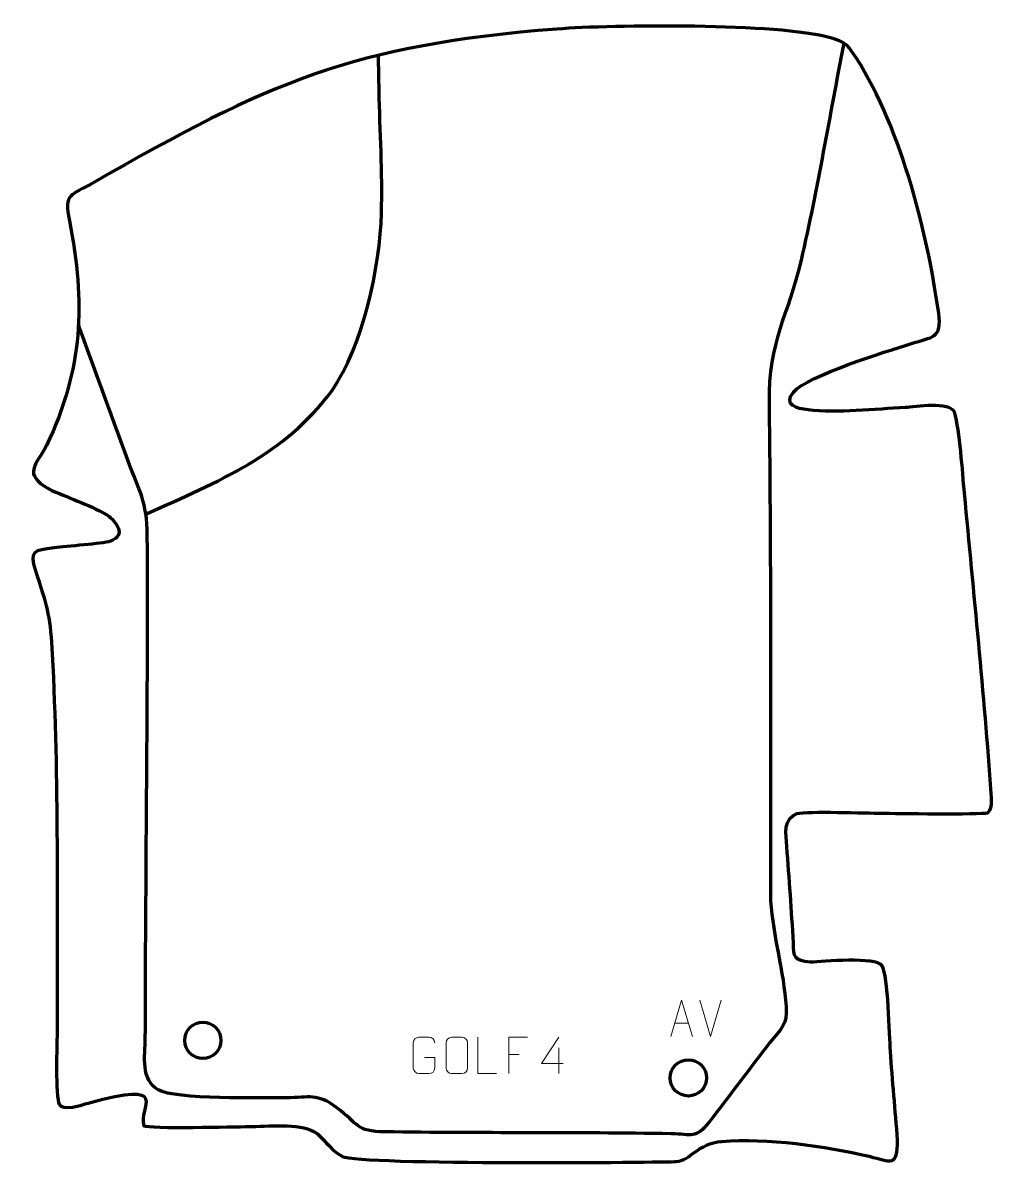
# Model space of a CAD drawing. Header units: millimetres. Extents: x -600 to 67, y 204 to 991.
import ezdxf

# ---------------------------------------------------------------- set-up
doc = ezdxf.new("R2010")
doc.units = ezdxf.units.MM
doc.header["$MEASUREMENT"] = 0
doc.layers.add('layer 1', color=7, linetype='Continuous')
doc.layers.add('layer 2', color=7, linetype='Continuous')

msp = doc.modelspace()

# ---------------------------------------------------------------- linework, layer by layer
at = {"layer": 'layer 1', "color": 142, "lineweight": 200}
for centre in [(-475.859, 291.0825), (-141.6902, 265.2857)]:
    msp.add_ellipse(centre, major_axis=(0, 12.5), ratio=1, dxfattribs=at)
at = {"layer": 'layer 1', "color": 142, "lineweight": 158}
for points, knots in [([(-34.7298, 977.1223), (-44.4373, 927.4533), (-52.7933, 877.0964), (-64.0729, 827.7955), (-64.0729, 827.7955), (-73.1557, 788.9222), (-86.7372, 772.6717), (-86.1741, 729.2981), (-86.1741, 729.2981), (-84.7371, 615.258), (-85.2239, 501.217), (-85.0754, 387.1718), (-85.0754, 387.1718), (-83.3115, 362.3278), (-76.1442, 338.4412), (-74.3785, 314.3824), (-74.3785, 314.3824), (-73.4394, 301.586), (-78.2806, 298.984), (-85.5942, 289.5355), (-85.5942, 289.5355), (-99.6724, 271.3321), (-113.4316, 252.822), (-127.524, 234.669), (-127.524, 234.669), (-136.9582, 222.9518), (-139.2256, 226.5753), (-153.4528, 226.8301), (-153.4528, 226.8301), (-219.1261, 227.8929), (-284.8043, 227.177), (-350.4784, 228.1302), (-350.4784, 228.1302), (-370.8304, 228.4304), (-368.4254, 233.3725), (-383.7708, 244.8446), (-383.7708, 244.8446), (-397.2504, 254.922), (-402.4799, 251.6278), (-418.6053, 251.5967), (-418.6053, 251.5967), (-435.56, 251.564), (-494.6257, 250.2349), (-506.6563, 257.0487), (-506.6563, 257.0487), (-518.6272, 263.8288), (-515.6705, 280.3385), (-515.4861, 292.3579), (-515.4861, 292.3579), (-515.4861, 292.3579), (-515.4766, 292.9765), (-515.4766, 292.9765), (-515.4766, 292.9765), (-515.4432, 295.4615), (-515.3966, 297.9463), (-515.3812, 300.4315), (-515.3812, 300.4315), (-515.2324, 413.0981), (-513.5151, 525.9324), (-514.0701, 638.563), (-514.0701, 638.563), (-514.1832, 661.5334), (-519.8362, 669.405), (-527.4126, 690.1733), (-527.4126, 690.1733), (-538.4168, 720.3375), (-549.4231, 750.5009), (-560.4087, 780.6719), (-560.4087, 780.6719), (-560.4087, 780.6719), (-560.9232, 782.0855), (-560.9232, 782.0855), (-560.9232, 782.0855), (-560.9232, 782.0855), (-561.4404, 783.5066), (-561.4404, 783.5066)], [0, 0, 0, 0, 0.05, 0.05, 0.05, 0.05, 0.1, 0.1, 0.1, 0.1, 0.15, 0.15, 0.15, 0.15, 0.2, 0.2, 0.2, 0.2, 0.25, 0.25, 0.25, 0.25, 0.3, 0.3, 0.3, 0.3, 0.35, 0.35, 0.35, 0.35, 0.4, 0.4, 0.4, 0.4, 0.45, 0.45, 0.45, 0.45, 0.5, 0.5, 0.5, 0.5, 0.55, 0.55, 0.55, 0.55, 0.6, 0.6, 0.6, 0.6, 0.65, 0.65, 0.65, 0.65, 0.7, 0.7, 0.7, 0.7, 0.75, 0.75, 0.75, 0.75, 0.8, 0.8, 0.8, 0.8, 0.85, 0.85, 0.85, 0.85, 0.9, 0.9, 0.9, 0.9, 1, 1, 1, 1]), ([(-514.0958, 653.43), (-465.2925, 675.771), (-420.0323, 693.1045), (-386.9441, 738.2357), (-386.9441, 738.2357), (-365.6728, 767.8625), (-353.8389, 823.7883), (-352.8982, 860.0863), (-352.8982, 860.0863), (-352.1815, 887.7388), (-353.9735, 916.7934), (-354.5013, 944.6413), (-354.5013, 944.6413), (-354.6536, 952.6784), (-354.8086, 960.7155), (-354.9688, 968.7525)], [0, 0, 0, 0, 0.2, 0.2, 0.2, 0.2, 0.4, 0.4, 0.4, 0.4, 0.6, 0.6, 0.6, 0.6, 1, 1, 1, 1])]:
    msp.add_open_spline(points, degree=3, knots=knots, dxfattribs=at)
at = {"layer": 'layer 1', "color": 250, "lineweight": 9}
for points, knots in [([(-153.7734, 293.7066), (-153.7734, 293.7066), (-146.4024, 318.6601), (-146.4024, 318.6601), (-146.4024, 318.6601), (-146.4024, 318.6601), (-138.8325, 293.7066), (-138.8325, 293.7066)], [0, 0, 0, 0, 0.33333333, 0.33333333, 0.33333333, 0.33333333, 1, 1, 1, 1]), ([(-323.3405, 279.2404), (-323.3405, 279.2404), (-316.1724, 279.2404), (-316.1724, 279.2404), (-316.1724, 279.2404), (-316.1724, 279.2404), (-316.1724, 272.0723), (-316.1724, 272.0723), (-316.1724, 272.0723), (-316.3121, 269.7489), (-317.9893, 268.2693), (-320.1371, 268.2585), (-320.1371, 268.2585), (-322.4689, 268.2589), (-324.8009, 268.2589), (-327.1324, 268.2585), (-327.1324, 268.2585), (-329.0573, 268.1531), (-331.0295, 270.0376), (-331.0183, 272.0549), (-331.0183, 272.0549), (-331.0179, 277.825), (-331.0179, 283.5947), (-331.0183, 289.364), (-331.0183, 289.364), (-331.0141, 291.5021), (-329.2673, 293.2213), (-327.115, 293.2079), (-327.115, 293.2079), (-324.7893, 293.2079), (-322.4632, 293.2079), (-320.1371, 293.2079), (-320.1371, 293.2079), (-318.1904, 293.2433), (-316.199, 291.7518), (-316.1724, 289.3141)], [0, 0, 0, 0, 0.1, 0.1, 0.1, 0.1, 0.2, 0.2, 0.2, 0.2, 0.3, 0.3, 0.3, 0.3, 0.4, 0.4, 0.4, 0.4, 0.5, 0.5, 0.5, 0.5, 0.6, 0.6, 0.6, 0.6, 0.7, 0.7, 0.7, 0.7, 0.8, 0.8, 0.8, 0.8, 1, 1, 1, 1]), ([(-304.5705, 293.2073), (-302.2448, 293.2073), (-299.9187, 293.2073), (-297.5926, 293.2073), (-297.5926, 293.2073), (-295.646, 293.2429), (-293.6546, 291.7513), (-293.6279, 289.3137), (-293.6279, 289.3137), (-293.6283, 283.5668), (-293.6283, 277.8195), (-293.6279, 272.0718), (-293.6279, 272.0718), (-293.7677, 269.7484), (-295.4449, 268.2688), (-297.5926, 268.258), (-297.5926, 268.258), (-299.9245, 268.2584), (-302.2564, 268.2584), (-304.5879, 268.258), (-304.5879, 268.258), (-306.5129, 268.1526), (-308.485, 270.0371), (-308.4738, 272.0544), (-308.4738, 272.0544), (-308.4735, 277.8245), (-308.4735, 283.5942), (-308.4738, 289.3635), (-308.4738, 289.3635), (-308.4696, 291.5016), (-306.7229, 293.2208), (-304.5705, 293.2073)], [0, 0, 0, 0, 0.11111111, 0.11111111, 0.11111111, 0.11111111, 0.22222222, 0.22222222, 0.22222222, 0.22222222, 0.33333333, 0.33333333, 0.33333333, 0.33333333, 0.44444444, 0.44444444, 0.44444444, 0.44444444, 0.55555556, 0.55555556, 0.55555556, 0.55555556, 0.66666667, 0.66666667, 0.66666667, 0.66666667, 0.77777778, 0.77777778, 0.77777778, 0.77777778, 1, 1, 1, 1]), ([(-273.7223, 268.2542), (-273.7223, 268.2542), (-286.6714, 268.2542), (-286.6714, 268.2542), (-286.6714, 268.2542), (-286.6714, 268.2542), (-286.6714, 293.2078), (-286.6714, 293.2078)], [0, 0, 0, 0, 0.33333333, 0.33333333, 0.33333333, 0.33333333, 1, 1, 1, 1]), ([(-252.4855, 293.2153), (-252.4855, 293.2153), (-265.3595, 293.2153), (-265.3595, 293.2153), (-265.3595, 293.2153), (-265.3595, 293.2153), (-265.3595, 268.2617), (-265.3595, 268.2617)], [0, 0, 0, 0, 0.33333333, 0.33333333, 0.33333333, 0.33333333, 1, 1, 1, 1]), ([(-227.9487, 275.1551), (-227.9487, 275.1551), (-242.7704, 275.1551), (-242.7704, 275.1551), (-242.7704, 275.1551), (-242.7704, 275.1551), (-230.8928, 293.2256), (-230.8928, 293.2256)], [0, 0, 0, 0, 0.33333333, 0.33333333, 0.33333333, 0.33333333, 1, 1, 1, 1])]:
    msp.add_open_spline(points, degree=3, knots=knots, dxfattribs=at)
for points in [[(-126.4139, 293.6993), (-126.4139, 293.6993), (-133.7357, 318.6529), (-133.7357, 318.6529)], [(-119.092, 318.6529), (-119.092, 318.6529), (-126.4138, 293.6993), (-126.4138, 293.6993)], [(-151.0508, 302.956), (-151.0508, 302.956), (-141.5551, 302.956), (-141.5551, 302.956)], [(-230.8928, 285.9162), (-230.8928, 285.9162), (-230.8928, 268.2515), (-230.8928, 268.2515)], [(-265.3595, 281.3356), (-265.3595, 281.3356), (-258.1914, 281.3356), (-258.1914, 281.3356)]]:
    msp.add_open_spline(points, degree=3, dxfattribs=at)
at = {"layer": 'layer 2', "color": 242, "lineweight": 158}
msp.add_open_spline([(-29.3301, 971.6883), (3.7364, 923.3128), (22.4442, 849.0185), (30.6355, 791.2756), (30.6355, 791.2756), (32.8293, 773.6432), (26.7358, 775.2535), (11.2323, 770.2723), (11.2323, 770.2723), (-5.6465, 764.7939), (-59.3579, 748.6056), (-69.3907, 737.0007), (-69.3907, 737.0007), (-76.3778, 728.0055), (-66.9912, 725.8219), (-59.3402, 724.7694), (-59.3402, 724.7694), (-39.1989, 722.395), (-13.159, 725.3223), (7.5809, 726.4033), (7.5809, 726.4033), (14.2722, 727.0223), (38.1703, 730.5518), (41.3759, 723.3612), (41.3759, 723.3612), (45.3582, 710.0746), (46.876, 682.478), (48.3262, 667.4045), (48.3262, 667.4045), (54.8476, 598.7653), (61.8005, 529.6028), (66.8023, 460.8661), (66.8023, 460.8661), (67.3779, 452.9554), (66.6792, 449.2893), (64.3985, 447.7102), (64.3985, 447.7102), (58.8693, 446.2996), (0.3119, 447.272), (-8.7655, 447.3482), (-8.7655, 447.3482), (-18.823, 447.4426), (-60.0867, 448.918), (-66.6927, 447.0346), (-66.6927, 447.0346), (-76.6809, 444.187), (-74.501, 432.4762), (-73.8849, 424.4752), (-73.8849, 424.4752), (-72.2427, 402.5093), (-70.6262, 380.083), (-69.3539, 358.1149), (-69.3539, 358.1149), (-68.9496, 348.4693), (-69.4095, 345.9509), (-57.6477, 344.8667), (-57.6477, 344.8667), (-49.3647, 345.1926), (-12.4142, 348.8296), (-8.3537, 342.3073), (-8.3537, 342.3073), (-4.2585, 335.7294), (-3.1556, 294.0896), (-2.6677, 283.7104), (-2.6677, 283.7104), (-1.1364, 263.2823), (0.6635, 242.9089), (2.3553, 222.4989), (2.3553, 222.4989), (2.2744, 203.8719), (-1.9081, 207.4879), (-17.3113, 211.3025), (-17.3113, 211.3025), (-47.5018, 218.5137), (-87.7102, 223.9265), (-118.6219, 221.5618), (-118.6219, 221.5618), (-135.3907, 220.2791), (-139.9359, 208.3883), (-150.1888, 207.6871), (-150.1888, 207.6871), (-156.1764, 207.2776), (-368.0387, 205.15), (-379.7242, 211.2503), (-379.7242, 211.2503), (-390.3796, 217.1876), (-392.26, 224.228), (-399.5057, 228.4246), (-399.5057, 228.4246), (-409.3671, 234.1361), (-432.1759, 231.7943), (-444.3751, 231.7907), (-444.3751, 231.7907), (-453.5825, 231.7019), (-513.2599, 230.1044), (-516.4271, 232.3838), (-516.4271, 232.3838), (-521.1207, 244.5379), (-495.911, 264.4097), (-554.8209, 247.8751), (-554.8209, 247.8751), (-558.8537, 246.7431), (-572.8359, 241.9058), (-575.006, 247.4979), (-575.006, 247.4979), (-577.6571, 259.6574), (-576.0037, 289.8467), (-576.0469, 303.8979), (-576.0469, 303.8979), (-576.3334, 390.2732), (-574.9549, 478.7841), (-580.0024, 564.9075), (-580.0024, 564.9075), (-581.3554, 586.102), (-584.77, 594.484), (-591.0729, 614.0504), (-591.0729, 614.0504), (-595.5693, 628.0086), (-592.1557, 627.9805), (-578.1205, 630.0112), (-578.1205, 630.0112), (-569.9598, 631.0879), (-544.9824, 632.5422), (-539.4149, 634.5034), (-539.4149, 634.5034), (-528.3355, 638.4061), (-535.1535, 647.9907), (-541.8706, 652.5582), (-541.8706, 652.5582), (-555.7544, 660.5192), (-568.4543, 664.0126), (-582.2746, 670.6599), (-582.2746, 670.6599), (-599.7188, 680.7563), (-591.0208, 686.0991), (-583.4224, 700.3581), (-583.4224, 700.3581), (-558.2585, 753.3011), (-556.5715, 798.1793), (-567.68, 854.885), (-567.68, 854.885), (-571.4452, 874.1053), (-566.9247, 872.0126), (-550.7998, 881.2805), (-550.7998, 881.2805), (-431.3688, 949.9564), (-372.0452, 975.8989), (-232.1386, 986.7757), (-232.1386, 986.7757), (-194.5811, 989.6955), (-79.4944, 991.035), (-43.9445, 980.6985), (-43.9445, 980.6985), (-37.6165, 978.8586), (-33.4309, 977.6878), (-29.3301, 971.6883)], degree=3, knots=[0, 0, 0, 0, 0.025, 0.025, 0.025, 0.025, 0.05, 0.05, 0.05, 0.05, 0.075, 0.075, 0.075, 0.075, 0.1, 0.1, 0.1, 0.1, 0.125, 0.125, 0.125, 0.125, 0.15, 0.15, 0.15, 0.15, 0.175, 0.175, 0.175, 0.175, 0.2, 0.2, 0.2, 0.2, 0.225, 0.225, 0.225, 0.225, 0.25, 0.25, 0.25, 0.25, 0.275, 0.275, 0.275, 0.275, 0.3, 0.3, 0.3, 0.3, 0.325, 0.325, 0.325, 0.325, 0.35, 0.35, 0.35, 0.35, 0.375, 0.375, 0.375, 0.375, 0.4, 0.4, 0.4, 0.4, 0.425, 0.425, 0.425, 0.425, 0.45, 0.45, 0.45, 0.45, 0.475, 0.475, 0.475, 0.475, 0.5, 0.5, 0.5, 0.5, 0.525, 0.525, 0.525, 0.525, 0.55, 0.55, 0.55, 0.55, 0.575, 0.575, 0.575, 0.575, 0.6, 0.6, 0.6, 0.6, 0.625, 0.625, 0.625, 0.625, 0.65, 0.65, 0.65, 0.65, 0.675, 0.675, 0.675, 0.675, 0.7, 0.7, 0.7, 0.7, 0.725, 0.725, 0.725, 0.725, 0.75, 0.75, 0.75, 0.75, 0.775, 0.775, 0.775, 0.775, 0.8, 0.8, 0.8, 0.8, 0.825, 0.825, 0.825, 0.825, 0.85, 0.85, 0.85, 0.85, 0.875, 0.875, 0.875, 0.875, 0.9, 0.9, 0.9, 0.9, 0.925, 0.925, 0.925, 0.925, 0.95, 0.95, 0.95, 0.95, 1, 1, 1, 1], dxfattribs=at)

doc.saveas('drawing.dxf')
